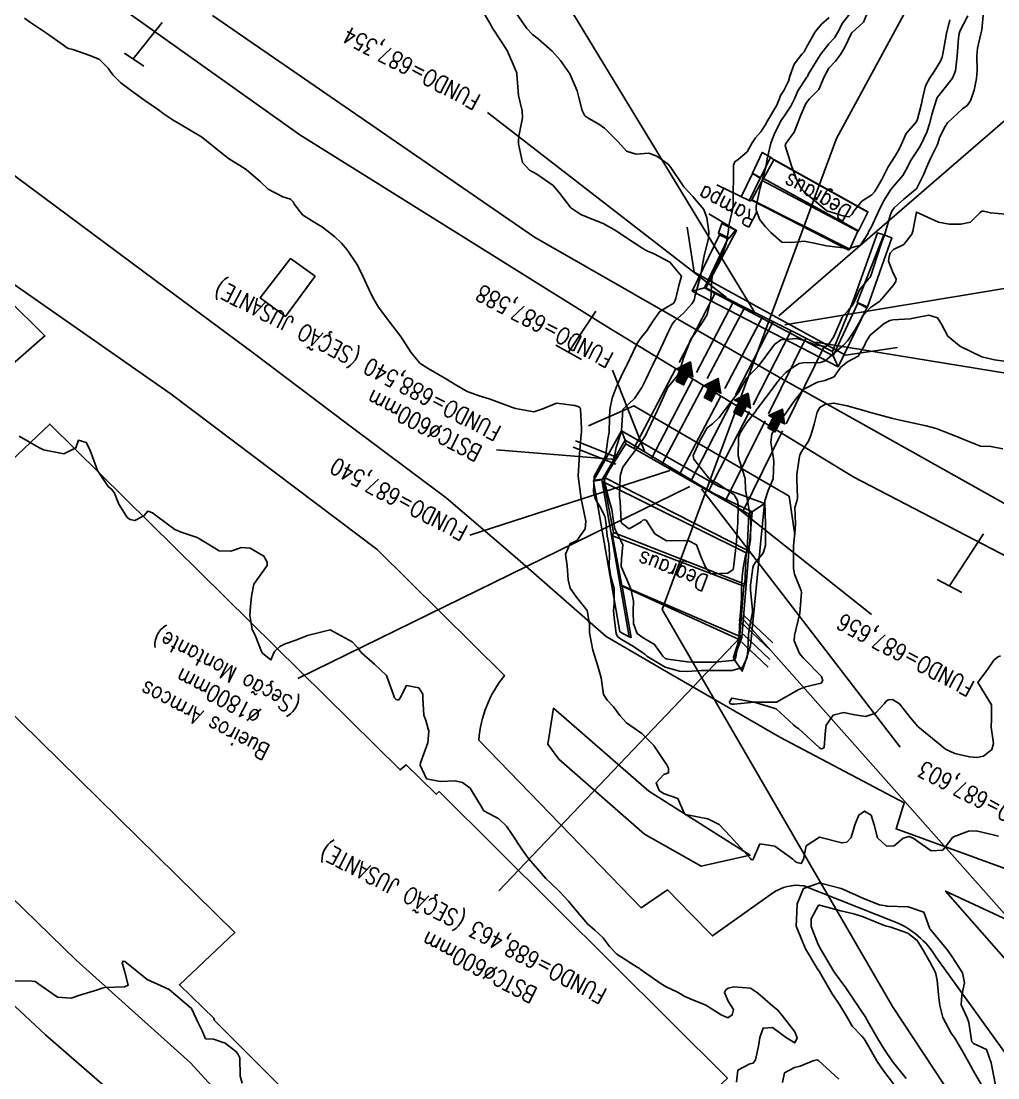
# Model space of a CAD drawing. Header units: metres. Extents: x 292545 to 299085, y 7450245 to 7463078.
# Drawn here: x 297224.8 to 297312.2, y 7452290.5 to 7452385 of the extents above; entities that cross this region are included whole.
import ezdxf

# ---------------------------------------------------------------- set-up
doc = ezdxf.new("R2010")
doc.units = ezdxf.units.M
doc.linetypes.add('CONTINUO', pattern=[0])
doc.linetypes.add('TRACEJADO', pattern=[8.7, 8, -0.7])
for name, color, linetype in [('BUEIRO', 151, 'Continuous'), ('Curvas de Nivel 1m', 11, 'Continuous'), ('Curvas de Nivel 5m', 15, 'Continuous'), ('Edificações', 30, 'Continuous'), ('Hidrografia', 140, 'Continuous'), ('Linha Férrea', 20, 'Continuous'), ('Pontes e viadutos', 190, 'Continuous'), ('Pórtico', 62, 'Continuous'), ('RAMPA', 45, 'CONTINUO'), ('TEXTO', 45, 'Continuous'), ('Vias Primárias', 230, 'Continuous')]:
    doc.layers.add(name, color=color, linetype=linetype)
doc.styles.add('ROMANS', font='romans', dxfattribs={"height": 0.2})
doc.styles.add('SIMPLEX', font='simplex', dxfattribs={"height": 0.2})

msp = doc.modelspace()

# ---------------------------------------------------------------- hatches: boundary and pattern name
at = {"layer": 'TEXTO'}
for points in [[(297283.45, 7452352.785), (297283.903, 7452353.693), (297283.518, 7452353.885), (297284.717, 7452354.498), (297284.949, 7452353.171), (297284.564, 7452353.363), (297284.111, 7452352.455)], [(297285.944, 7452351.311), (297286.397, 7452352.219), (297286.012, 7452352.411), (297287.211, 7452353.023), (297287.443, 7452351.697), (297287.058, 7452351.889), (297286.605, 7452350.981)], [(297288.61, 7452349.984), (297289.063, 7452350.892), (297288.678, 7452351.084), (297289.877, 7452351.697), (297290.108, 7452350.37), (297289.724, 7452350.562), (297289.271, 7452349.654)], [(297291.634, 7452348.604), (297292.11, 7452349.5), (297291.73, 7452349.701), (297292.944, 7452350.284), (297293.142, 7452348.952), (297292.763, 7452349.154), (297292.287, 7452348.257)]]:
    msp.add_hatch(color=256, dxfattribs=at).paths.add_polyline_path(points)

# ---------------------------------------------------------------- linework, layer by layer
at = {"layer": 'BUEIRO', "linetype": 'TRACEJADO', "flags": 128}
for points in [[(297279.671, 7452346.754), (297286.971, 7452360.707)], [(297281.235, 7452345.86), (297288.579, 7452359.897)], [(297282.17, 7452345.325), (297289.579, 7452359.394)], [(297283.734, 7452344.431), (297291.187, 7452358.584)], [(297284.772, 7452343.838), (297292.129, 7452358.11)], [(297286.336, 7452342.943), (297293.737, 7452357.3)], [(297287.872, 7452342.066), (297295.046, 7452356.641)], [(297289.437, 7452341.171), (297296.654, 7452355.831)], [(297278.034, 7452345.352), (297274.217, 7452346.88)], [(297278.257, 7452345.909), (297274.44, 7452347.437)], [(297289.464, 7452331.849), (297292.083, 7452329.38)], [(297289.052, 7452331.412), (297291.955, 7452328.676)], [(297289.014, 7452329.712), (297291.687, 7452327.193)], [(297289.426, 7452330.149), (297291.814, 7452327.898)]]:
    msp.add_lwpolyline(points, dxfattribs=at)
at = {"layer": 'BUEIRO', "linetype": 'CONTINUO'}
for points in [[(297290.995, 7452370.96, 687.935), (297291.889, 7452372.828, 687.862), (297291.126, 7452373.245, 687.799), (297290.288, 7452371.371, 688)], [(297291.889, 7452372.828, 687.862), (297292.169, 7452372.564, 685.758), (297291.259, 7452370.906, 685.808), (297291.127, 7452370.724, 686.414), (297290.213, 7452369.01, 686.434), (297290.197, 7452368.956, 687.023), (297290.097, 7452368.868, 687.354)], [(297300.578, 7452367.887, 685.937), (297300.602, 7452367.928, 685.634), (297292.17, 7452372.602, 685.504), (297292.169, 7452372.564, 685.758)], [(297299.744, 7452366.226, 685.934), (297300.578, 7452367.887, 685.937), (297292.169, 7452372.564, 685.758)], [(297289.267, 7452369.271, 688.684), (297290.274, 7452371.366, 688.305), (297290.971, 7452370.924, 688.348), (297289.988, 7452368.921, 688.37)], [(297290.274, 7452371.366, 688.305), (297290.288, 7452371.371, 688), (297290.995, 7452370.96, 687.935), (297290.971, 7452370.924, 688.348)], [(297298.975, 7452364.601, 686.459), (297299.698, 7452366.187, 686.401), (297291.127, 7452370.724, 686.414)], [(297299.698, 7452366.187, 686.401), (297299.744, 7452366.226, 685.934), (297291.259, 7452370.906, 685.808)], [(297298.881, 7452364.488, 687.16), (297290.197, 7452368.956, 687.023)], [(297298.881, 7452364.488, 687.16), (297298.975, 7452364.601, 686.459), (297290.213, 7452369.01, 686.434)], [(297288.201, 7452365.573, 689.002), (297288.741, 7452366.274, 688.667), (297287.528, 7452366.885, 688.966), (297287.225, 7452366.057, 689.204)], [(297285.967, 7452361.132, 690.168), (297288.06, 7452365.497, 689.938), (297287.312, 7452365.88, 689.911), (297284.888, 7452360.82, 690.172)], [(297288.741, 7452366.274, 688.667), (297288.85, 7452366.261, 687.255), (297286.107, 7452361.142, 687.292)], [(297288.06, 7452365.497, 689.938), (297288.201, 7452365.573, 689.002), (297287.225, 7452366.057, 689.204), (297287.312, 7452365.88, 689.911)], [(297302.025, 7452365.864, 689.465), (297301.443, 7452366.034, 687.245), (297299.289, 7452359.954, 687.445), (297297.422, 7452355.444, 687.559)], [(297300.571, 7452359.418, 689.64), (297302.732, 7452365.602, 689.453), (297302.025, 7452365.864, 689.465), (297299.641, 7452359.826, 689.499)], [(297297.485, 7452355.033, 690.261), (297297.422, 7452355.444, 687.559), (297286.107, 7452361.142, 687.292), (297285.967, 7452361.132, 690.168)], [(297300.488, 7452359.338, 690.269), (297300.571, 7452359.418, 689.64), (297299.641, 7452359.826, 689.499), (297299.695, 7452359.758, 690.27)], [(297297.947, 7452354.051, 690.317), (297300.488, 7452359.338, 690.269), (297299.695, 7452359.758, 690.27), (297297.485, 7452355.033, 690.261)], [(297278.557, 7452348.339, 690.415), (297276.066, 7452343.919, 690.488), (297276.845, 7452344.007, 690.435), (297278.879, 7452347.494, 690.375)], [(297278.879, 7452347.494, 690.375), (297278.948, 7452347.167, 687.684), (297289.937, 7452340.886, 687.75), (297290.236, 7452341.095, 690.386)], [(297279.25, 7452329.915, 690.753), (297279.431, 7452329.868, 688.692), (297278.604, 7452334.454, 688.441), (297278.573, 7452334.516, 688.092), (297277.756, 7452338.935, 688.037), (297277.842, 7452339.25, 687.855), (297276.988, 7452343.761, 687.874), (297277.028, 7452344.174, 687.842), (297278.948, 7452347.167, 687.684)], [(297276.066, 7452343.919, 690.488), (297276.046, 7452343.833, 690.674), (297276.784, 7452343.954, 690.716), (297276.845, 7452344.007, 690.435)], [(297276.046, 7452343.833, 690.674), (297278.398, 7452330.372, 690.724), (297279.25, 7452329.915, 690.753), (297276.784, 7452343.954, 690.716)], [(297276.988, 7452343.761, 687.874), (297289.711, 7452337.437, 687.898)], [(297277.028, 7452344.174, 687.842), (297289.801, 7452337.656, 687.764)], [(297290.236, 7452341.095, 690.386), (297289.323, 7452329.86, 690.499), (297288.607, 7452327.958, 690.521), (297289.351, 7452326.843, 690.603), (297290.088, 7452329.115, 690.574), (297291.335, 7452341.85, 690.403)], [(297289.937, 7452340.886, 687.75), (297289.801, 7452337.656, 687.764), (297289.711, 7452337.437, 687.898), (297289.589, 7452334.63, 687.946), (297289.504, 7452334.431, 688.114), (297289.144, 7452330.049, 688.267)], [(297277.842, 7452339.25, 687.855), (297289.589, 7452334.63, 687.946)], [(297277.756, 7452338.935, 688.037), (297289.504, 7452334.431, 688.114)], [(297278.573, 7452334.516, 688.092), (297289.163, 7452329.939, 688.267)], [(297278.604, 7452334.454, 688.441), (297289.089, 7452329.68, 688.387)], [(297289.323, 7452329.86, 690.499), (297289.144, 7452330.049, 688.267), (297289.163, 7452329.939, 688.267), (297289.089, 7452329.68, 688.387), (297288.578, 7452328.105, 688.432), (297288.607, 7452327.958, 690.521)]]:
    msp.add_polyline3d(points, dxfattribs=at)
for points in [[(297297.947, 7452354.051, 690.317), (297297.485, 7452355.033, 690.261), (297285.967, 7452361.132, 690.168), (297284.888, 7452360.82, 690.172)], [(297278.557, 7452348.339, 690.415), (297278.879, 7452347.494, 690.375), (297286.817, 7452342.747, 690.355), (297290.236, 7452341.095, 690.386), (297291.335, 7452341.85, 690.403), (297287.276, 7452343.363, 690.333)]]:
    msp.add_polyline3d(points, close=True, dxfattribs=at)
at = {"layer": 'Curvas de Nivel 1m', "flags": 128}
for points, elevation in [([(297269.143, 7452385.693), (297270.098, 7452384.325), (297270.598, 7452383.798), (297271.114, 7452383.403), (297272.355, 7452382.297), (297273.095, 7452381.461), (297273.932, 7452380.282), (297274.581, 7452378.754), (297274.694, 7452378.274), (297275.04, 7452376.986), (297275.286, 7452376.517), (297275.619, 7452376.261), (297276.534, 7452375.754), (297277.021, 7452375.415), (297278.231, 7452374.228), (297278.994, 7452373.352), (297279.864, 7452373.08), (297280.993, 7452373.166), (297281.71, 7452372.909), (297282.727, 7452372.174), (297282.863, 7452372.053), (297282.98, 7452371.882), (297284.125, 7452370.158), (297284.95, 7452369.31), (297285.915, 7452368.135), (297286.18, 7452367.386), (297286.353, 7452366.128), (297286.328, 7452365.55), (297285.993, 7452364.133), (297285.803, 7452363.212), (297285.621, 7452362.139), (297285.16, 7452360.459), (297285.091, 7452360.146), (297285.028, 7452359.959), (297284.836, 7452359.691), (297284.109, 7452358.872), (297283.334, 7452358.165), (297283.094, 7452357.883), (297282.804, 7452357.272), (297282.283, 7452356.178), (297281.828, 7452355.229), (297281.327, 7452354.192), (297281.147, 7452353.814), (297280.755, 7452353.001), (297280.494, 7452352.455), (297280.371, 7452352.204), (297279.722, 7452351.221), (297278.724, 7452350.309), (297278.684, 7452350.26), (297278.678, 7452350.22), (297278.551, 7452348.375), (297278.517, 7452348.222), (297278.07, 7452346.839), (297277.949, 7452346.227), (297277.67, 7452345.223), (297277.132, 7452344.235), (297277.043, 7452343.84), (297277.421, 7452342.238), (297277.692, 7452341.312), (297277.834, 7452340.232), (297277.945, 7452339.579), (297278.584, 7452338.322), (297278.645, 7452338.219), (297278.668, 7452338.133), (297278.563, 7452336.899), (297278.523, 7452336.251), (297278.522, 7452336.22), (297278.526, 7452336.194), (297278.552, 7452336.141), (297279.396, 7452334.211), (297279.627, 7452333.099), (297279.6, 7452332.209), (297279.633, 7452331.067), (297279.953, 7452330.205), (297280.479, 7452329.81), (297281.52, 7452329.231), (297282.253, 7452328.173), (297282.46, 7452327.989), (297282.709, 7452327.918), (297284.456, 7452327.67), (297284.948, 7452327.652), (297286.456, 7452327.643), (297286.925, 7452327.654), (297288.458, 7452327.799), (297288.68, 7452327.877), (297288.788, 7452328.097), (297289.032, 7452329.54), (297289.077, 7452330.094), (297289.136, 7452331.454), (297289.208, 7452332.093), (297289.299, 7452333.315), (297289.296, 7452334.092), (297289.344, 7452335.293), (297289.429, 7452336.091), (297289.626, 7452337.031), (297290.001, 7452338.086), (297290.096, 7452338.577), (297290.125, 7452340.085), (297290.105, 7452340.588), (297289.84, 7452342.088), (297289.66, 7452343.067), (297289.622, 7452344.09), (297289.106, 7452345.659), (297288.981, 7452346.097), (297289.036, 7452347.75), (297289.14, 7452348.096), (297289.74, 7452349.057), (297290.529, 7452350.082), (297290.613, 7452350.192), (297290.726, 7452350.342), (297292.022, 7452352.061), (297292.337, 7452352.469), (297292.757, 7452353.014), (297293.264, 7452353.546), (297293.911, 7452354.039), (297294.458, 7452354.351), (297294.777, 7452354.419), (297296.352, 7452354.439), (297296.779, 7452354.597), (297298.419, 7452355.986), (297298.797, 7452356.412), (297299.442, 7452357.338), (297299.775, 7452357.97), (297300.156, 7452358.634), (297300.834, 7452359.369), (297301.18, 7452359.612), (297301.655, 7452359.948), (297302.857, 7452361.345), (297303.093, 7452361.695), (297303.113, 7452361.928), (297302.868, 7452362.445), (297302.449, 7452363.506), (297302.487, 7452363.936), (297302.593, 7452364.229), (297302.892, 7452364.542), (297303.803, 7452365.017), (297304.537, 7452365.914), (297304.629, 7452366.2), (297304.933, 7452367.91), (297306.924, 7452367.015), (297307.877, 7452366.83), (297308.923, 7452366.83), (297309.762, 7452367.014), (297310.606, 7452367.843), (297310.778, 7452367.999), (297310.935, 7452367.981), (297311.562, 7452367.834), (297312.932, 7452367.714)], 689), ([(297297.142, 7452385.301), (297296.444, 7452384.699), (297295.88, 7452384.019), (297295.109, 7452382.645), (297294.889, 7452382.248), (297294.692, 7452382.034), (297293.993, 7452381.142), (297293.628, 7452380.045), (297293.495, 7452379.627), (297293.064, 7452378.774), (297292.773, 7452378.339), (297292.678, 7452378.056), (297292.444, 7452377.456), (297291.621, 7452376.071), (297291.412, 7452375.69), (297291.018, 7452375.067), (297290.547, 7452374.548), (297290.243, 7452374.088), (297289.782, 7452373.305), (297288.988, 7452372.601), (297288.691, 7452372.398), (297288.587, 7452372.104), (297288.562, 7452370.509), (297288.555, 7452370.104), (297288.532, 7452368.511), (297288.482, 7452368.105), (297288.194, 7452366.834), (297288.101, 7452366.108), (297287.917, 7452365.095), (297287.552, 7452364.113), (297287.343, 7452363.659), (297286.873, 7452362.814), (297286.7, 7452362.288), (297286.665, 7452362.123), (297286.63, 7452361.893), (297286.549, 7452360.124), (297286.209, 7452358.742), (297285.859, 7452358.134), (297284.797, 7452356.562), (297284.652, 7452356.294), (297284.596, 7452356.152), (297284.112, 7452354.824), (297283.903, 7452354.159), (297283.604, 7452353.318), (297282.745, 7452352.29), (297282.696, 7452352.218), (297282.673, 7452352.171), (297282.617, 7452352.047), (297281.778, 7452350.184), (297280.934, 7452348.426), (297280.825, 7452348.198), (297280.699, 7452347.928), (297280.021, 7452346.869), (297279.507, 7452346.212), (297279.153, 7452345.73), (297278.662, 7452345.091), (297278.454, 7452344.423), (297278.423, 7452344.222), (297278.366, 7452342.484), (297278.414, 7452342.223), (297278.444, 7452342.046), (297278.521, 7452340.221), (297278.533, 7452340.152), (297278.601, 7452340.042), (297279.236, 7452339.574), (297280.322, 7452340.203), (297280.46, 7452340.346), (297280.605, 7452340.385), (297280.749, 7452340.343), (297280.861, 7452340.196), (297281.543, 7452339.136), (297282.586, 7452338.505), (297284.212, 7452338.529), (297284.586, 7452338.492), (297285.274, 7452338.143), (297285.67, 7452337.035), (297286.064, 7452336.135), (297286.547, 7452335.537), (297288.058, 7452335.617), (297288.551, 7452335.938), (297288.57, 7452336.083), (297288.573, 7452336.1), (297288.78, 7452337.898), (297288.807, 7452338.098), (297288.942, 7452339.754), (297288.96, 7452340.096), (297289.005, 7452341.71), (297288.937, 7452342.097), (297288.631, 7452342.62), (297287.111, 7452343.658), (297286.649, 7452343.888), (297286.333, 7452344.133), (297285.022, 7452345.794), (297284.96, 7452346.147), (297285.505, 7452347.321), (297285.947, 7452348.137), (297286.229, 7452348.606), (297286.705, 7452348.961), (297287.302, 7452349.533), (297287.75, 7452350.115), (297288.736, 7452351.397), (297289.04, 7452351.797), (297289.212, 7452352.095), (297289.759, 7452353.089), (297290.773, 7452354.08), (297292.239, 7452356.058), (297292.797, 7452356.471), (297294.232, 7452356.602), (297294.797, 7452356.441), (297295.894, 7452356.019), (297296.792, 7452355.873), (297297.036, 7452356.006), (297297.523, 7452356.722), (297298.098, 7452357.991), (297298.307, 7452358.502), (297298.83, 7452359.086), (297299.224, 7452359.589), (297299.417, 7452359.974), (297299.86, 7452360.963), (297300.688, 7452361.962), (297300.778, 7452362.046), (297300.865, 7452362.207), (297301.418, 7452363.952), (297301.776, 7452365.07), (297302.113, 7452365.942), (297302.602, 7452367.607), (297302.711, 7452367.933), (297302.786, 7452368.082), (297302.938, 7452368.283), (297303.817, 7452369.055), (297304.869, 7452369.911), (297304.91, 7452369.964), (297304.964, 7452370.051), (297305.593, 7452371.287), (297305.838, 7452371.901), (297306.205, 7452372.684), (297306.805, 7452373.892), (297306.855, 7452374.042), (297307.013, 7452374.532), (297307.438, 7452375.473), (297307.703, 7452375.88), (297309.046, 7452377.134), (297309.468, 7452377.437), (297309.77, 7452377.853), (297310.11, 7452378.802), (297310.324, 7452379.847), (297310.366, 7452380.564), (297310.353, 7452381.848), (297310.404, 7452382.553), (297310.703, 7452383.844), (297310.775, 7452384.197), (297310.93, 7452385.842)], 688), ([(297299.152, 7452385.886), (297298.328, 7452384.795), (297297.895, 7452383.992), (297297.612, 7452383.501), (297297.112, 7452382.942), (297296.365, 7452382.011), (297295.26, 7452380.203), (297295.18, 7452380.029), (297295.145, 7452379.967), (297295.081, 7452379.876), (297294.341, 7452378.76), (297294.022, 7452378.04), (297293.716, 7452377.374), (297293.036, 7452376.404), (297292.811, 7452376.053), (297292.222, 7452374.855), (297291.908, 7452374.066), (297291.597, 7452372.679), (297291.502, 7452372.072), (297290.963, 7452370.08), (297290.601, 7452368.42), (297290.608, 7452368.083), (297290.924, 7452367.22), (297291.441, 7452366.595), (297291.927, 7452366.065), (297292.901, 7452365.226), (297293.761, 7452365.181), (297294.902, 7452365.296), (297295.792, 7452365.128), (297296.896, 7452364.882), (297298.153, 7452364.732), (297298.893, 7452364.657), (297299.935, 7452364.932), (297300.577, 7452365.963), (297300.689, 7452366.188), (297300.919, 7452366.595), (297301.538, 7452367.951), (297302.004, 7452368.887), (297302.649, 7452369.935), (297302.967, 7452370.324), (297303.726, 7452371.172), (297304.141, 7452371.918), (297304.418, 7452372.487), (297304.998, 7452373.374), (297305.207, 7452373.702), (297305.329, 7452373.907), (297305.872, 7452375.05), (297306.129, 7452375.899), (297306.314, 7452376.624), (297306.696, 7452377.894), (297306.804, 7452378.144), (297307.059, 7452378.486), (297308.153, 7452379.874), (297308.424, 7452380.529), (297308.584, 7452381.868), (297308.712, 7452383.459), (297308.77, 7452383.865), (297308.847, 7452384.143), (297309.136, 7452384.7), (297309.551, 7452385.452)], 687), ([(297300.665, 7452385.965), (297300.206, 7452384.9), (297299.181, 7452383.979), (297299.147, 7452383.955), (297299.122, 7452383.901), (297298.508, 7452382.587), (297298.137, 7452381.99), (297297.693, 7452381.395), (297297.091, 7452380.771), (297296.681, 7452380.006), (297296.201, 7452378.878), (297295.368, 7452378.025), (297295.049, 7452377.616), (297294.557, 7452376.516), (297294.378, 7452376.037), (297294.002, 7452375.057), (297293.246, 7452374.048), (297293.187, 7452373.863), (297293.754, 7452372.042), (297294.253, 7452370.754), (297294.592, 7452370.034), (297294.957, 7452369.653), (297296.933, 7452368.01), (297298.478, 7452367.536), (297298.928, 7452367.474), (297299.183, 7452367.725), (297299.331, 7452367.976), (297300.042, 7452368.873), (297300.955, 7452369.452), (297301.188, 7452369.729), (297301.325, 7452369.955), (297301.84, 7452370.816), (297302.402, 7452371.939), (297302.992, 7452372.863), (297303.393, 7452373.532), (297303.558, 7452373.924), (297304.014, 7452374.924), (297304.875, 7452375.912), (297304.953, 7452375.992), (297305.036, 7452376.226), (297305.385, 7452377.571), (297305.45, 7452377.906), (297305.762, 7452379.207), (297306.129, 7452379.899), (297306.512, 7452380.465), (297307.096, 7452381.41), (297307.238, 7452381.751), (297307.263, 7452381.888), (297307.287, 7452382.069), (297307.629, 7452383.882), (297307.914, 7452385.1)], 686), ([(297225.137, 7452385.26), (297225.689, 7452384.854), (297227.119, 7452383.908), (297228.633, 7452382.817), (297228.91, 7452382.622), (297229.1, 7452382.544), (297229.473, 7452382.433), (297231.094, 7452381.889), (297231.852, 7452381.54), (297232.636, 7452380.767), (297232.816, 7452380.5), (297233.077, 7452380.156), (297233.766, 7452379.455), (297234.718, 7452378.745), (297235.059, 7452378.507), (297235.901, 7452377.881), (297237.037, 7452377.098), (297237.264, 7452376.945), (297237.558, 7452376.712), (297238.448, 7452376.12), (297239.024, 7452375.788), (297240.929, 7452374.671), (297241.012, 7452374.611), (297241.268, 7452374.408), (297242.989, 7452373.038), (297243.503, 7452372.642), (297244.409, 7452372.06), (297244.974, 7452371.712), (297246.27, 7452370.607), (297246.956, 7452369.954), (297248.259, 7452369.278), (297248.948, 7452369.057), (297249.191, 7452368.822), (297249.315, 7452368.574), (297250.028, 7452367.668), (297250.918, 7452367.1), (297251.815, 7452366.541), (297252.905, 7452365.693), (297253.515, 7452365.137), (297254.011, 7452364.513), (297254.874, 7452363.231), (297255.282, 7452362.496), (297255.766, 7452361.41), (297256.2, 7452360.49), (297256.418, 7452360.065), (297256.832, 7452359.395), (297257.516, 7452358.473), (297258.798, 7452356.795), (297259.022, 7452356.457), (297259.704, 7452355.368), (297260.5, 7452354.434), (297260.77, 7452354.221), (297261.275, 7452353.915), (297262.753, 7452353.055), (297263.839, 7452352.399), (297264.738, 7452351.864), (297265.822, 7452351.462), (297266.731, 7452351.208), (297268.552, 7452350.514), (297268.724, 7452350.451), (297269.084, 7452350.336), (297270.72, 7452350.034), (297271.521, 7452350.308), (297272.728, 7452350.806), (297274.384, 7452350.616), (297274.725, 7452350.485), (297274.848, 7452350.392), (297274.873, 7452350.268), (297274.973, 7452348.534), (297274.976, 7452348.266), (297274.951, 7452348.015), (297274.806, 7452346.268), (297274.684, 7452344.3), (297274.667, 7452344.27), (297274.943, 7452342.267), (297275.044, 7452341.841), (297275.355, 7452340.262), (297275.292, 7452339.567), (297274.586, 7452338.553), (297274.405, 7452338.451), (297273.972, 7452338.276), (297273.536, 7452337.313), (297273.69, 7452336.279), (297273.792, 7452335.025), (297273.978, 7452334.276), (297274.521, 7452333.474), (297275.48, 7452332.26), (297275.691, 7452331.058), (297275.683, 7452330.258), (297275.995, 7452328.727), (297276.127, 7452328.253), (297276.449, 7452327.298), (297276.745, 7452326.245), (297276.941, 7452324.765), (297277.276, 7452324.237), (297277.844, 7452323.665), (297278.399, 7452322.869), (297278.989, 7452322.214), (297280.379, 7452321.281), (297281.446, 7452320.189), (297282.35, 7452318.855), (297282.624, 7452318.454), (297282.766, 7452318.174), (297282.761, 7452317.749), (297282.334, 7452317.611), (297281.653, 7452316.857), (297281.932, 7452316.184), (297282.31, 7452315.905), (297283.606, 7452315.46), (297284.172, 7452314.152), (297284.209, 7452314.068), (297284.292, 7452314.036), (297284.435, 7452314.005), (297286.288, 7452313.623), (297287.302, 7452313.134), (297288.273, 7452312.1), (297290.083, 7452310.082), (297290.167, 7452310.006), (297290.242, 7452309.978), (297290.325, 7452309.996), (297290.366, 7452310.079), (297290.939, 7452311.397), (297292.26, 7452311.19), (297293.895, 7452310.035), (297294.069, 7452309.86), (297294.24, 7452309.728), (297294.631, 7452309.634), (297294.841, 7452310.024), (297295.062, 7452311.221), (297296.273, 7452312.01), (297298.265, 7452311.48), (297298.707, 7452311.543), (297299.105, 7452311.978), (297299.421, 7452313.11), (297299.796, 7452313.967), (297300.297, 7452314.324), (297300.894, 7452313.954), (297301.148, 7452313.088), (297301.454, 7452311.948), (297302.262, 7452311.199), (297302.958, 7452311.234), (297303.742, 7452311.918), (297304.274, 7452312.062), (297304.637, 7452311.906), (297306.252, 7452310.788), (297307.299, 7452310.833), (297308.099, 7452311.872), (297308.171, 7452311.965), (297308.265, 7452312.02), (297309.593, 7452312.53), (297310.274, 7452312.566), (297311.912, 7452312.179), (297312.267, 7452312.077)], 691), ([(297312.467, 7452328.209), (297312.186, 7452328.103), (297311.875, 7452327.826), (297311.294, 7452326.988), (297310.433, 7452325.84), (297311.665, 7452323.827), (297311.655, 7452322.566), (297311.623, 7452321.828), (297311.825, 7452320.369), (297311.695, 7452319.827), (297310.952, 7452319.239), (297310.356, 7452319.125), (297309.69, 7452319.183), (297308.359, 7452319.475), (297307.55, 7452319.878), (297306.372, 7452320.811), (297305.075, 7452321.903), (297304.394, 7452322.661), (297303.414, 7452323.925), (297302.791, 7452324.309), (297302.416, 7452324.272), (297302.213, 7452324.144), (297302.07, 7452323.943), (297301.274, 7452323.077), (297300.395, 7452322.796), (297299.426, 7452322.947), (297298.4, 7452323.141), (297297.483, 7452322.912), (297296.863, 7452322.005), (297296.809, 7452321.575), (297296.677, 7452320.007), (297296.466, 7452319.905), (297296.362, 7452319.913), (297296.237, 7452320.011), (297294.38, 7452321.715), (297294.194, 7452321.846), (297293.935, 7452322.037), (297292.404, 7452323.487), (297290.413, 7452324.08), (297288.626, 7452323.882), (297288.411, 7452323.889), (297288.254, 7452323.945), (297288.204, 7452324.103), (297288.416, 7452324.433), (297290.413, 7452324.08), (297292.413, 7452324.06), (297294.425, 7452325.198), (297295.012, 7452325.439), (297296.431, 7452325.781), (297296.578, 7452326.008), (297296.438, 7452326.365), (297294.797, 7452328.027), (297294.467, 7452328.434), (297293.995, 7452329.554), (297294.026, 7452330.037), (297294.503, 7452332.03), (297294.646, 7452333.914), (297294.623, 7452334.029), (297294.535, 7452334.261), (297294.018, 7452335.508), (297293.936, 7452336.039), (297293.943, 7452336.658), (297293.95, 7452338.039), (297294.085, 7452339.525), (297294.115, 7452340.037), (297294.066, 7452341.487), (297294.244, 7452342.034), (297294.305, 7452342.356), (297294.24, 7452344.034), (297294.241, 7452344.451), (297294.479, 7452346.032), (297294.515, 7452346.191), (297294.678, 7452346.515), (297295.295, 7452347.416), (297295.532, 7452348.022), (297295.797, 7452348.929), (297296.062, 7452350.017), (297296.309, 7452350.433), (297296.73, 7452350.698), (297297.559, 7452350.826), (297298.729, 7452350.58), (297300.654, 7452350.031), (297300.723, 7452350.012), (297300.945, 7452349.958), (297302.716, 7452349.47), (297303.32, 7452349.325), (297304.71, 7452349.028), (297305.817, 7452348.788), (297306.703, 7452348.54), (297308.472, 7452347.863), (297308.625, 7452347.794), (297308.692, 7452347.763), (297308.872, 7452347.677), (297310.684, 7452346.976), (297311.59, 7452346.925), (297312.682, 7452346.738)], 691), ([(297224.688, 7452347.866), (297226.441, 7452346.842), (297226.672, 7452346.724), (297226.864, 7452346.645), (297228.668, 7452346.284), (297229.738, 7452346.804), (297229.99, 7452347.494), (297230.681, 7452347.302), (297230.942, 7452346.787), (297231.109, 7452346.346), (297231.679, 7452344.78), (297232.639, 7452343.369), (297232.977, 7452343.106), (297233.216, 7452342.761), (297233.587, 7452341.787), (297234.24, 7452340.745), (297234.396, 7452340.538), (297234.6, 7452340.408), (297235.02, 7452340.314), (297235.827, 7452340.728), (297236.177, 7452341.157), (297236.607, 7452340.997), (297236.981, 7452340.716), (297238.591, 7452339.527), (297239.158, 7452339.261), (297240.584, 7452338.808), (297240.793, 7452338.668), (297242.567, 7452337.593), (297243.623, 7452337.584), (297244.572, 7452337.913), (297245.341, 7452337.849), (297246.561, 7452337.133), (297246.866, 7452336.597), (297246.851, 7452336.295), (297246.546, 7452335.879), (297245.658, 7452334.613), (297245.469, 7452333.562), (297245.37, 7452332.617), (297245.295, 7452331.824), (297245.53, 7452330.614), (297245.827, 7452329.96), (297246.363, 7452328.602), (297246.391, 7452328.53), (297246.461, 7452328.425), (297247.191, 7452327.857), (297247.503, 7452328.59), (297247.988, 7452329.064), (297248.47, 7452329.284), (297249.419, 7452329.626), (297250.478, 7452330.046), (297252.483, 7452330.53), (297254.472, 7452329.46), (297254.932, 7452328.968), (297255.306, 7452328.497), (297256.448, 7452327.461), (297257.531, 7452326.469), (297258.156, 7452324.722), (297258.264, 7452324.461), (297258.411, 7452324.299), (297258.607, 7452324.262), (297258.749, 7452324.457), (297259.316, 7452325.559), (297260.422, 7452325.342), (297260.78, 7452324.798), (297260.778, 7452324.435), (297260.883, 7452322.918), (297261.039, 7452322.43), (297261.322, 7452321.483), (297261.219, 7452320.427), (297260.564, 7452318.655), (297260.539, 7452318.437), (297261.12, 7452317.217), (297262.329, 7452316.987), (297263.689, 7452317.037), (297264.328, 7452316.885), (297265.023, 7452316.383), (297266.108, 7452314.559), (297266.217, 7452314.371), (297266.292, 7452314.313), (297267.578, 7452313.643), (297268.279, 7452312.97), (297268.717, 7452312.336), (297269.64, 7452310.938), (297270.064, 7452310.322), (297270.241, 7452310.089), (297271.785, 7452308.304), (297272.219, 7452307.872), (297273.039, 7452307.116), (297273.809, 7452306.276), (297274.196, 7452305.804), (297275.516, 7452304.257), (297276.167, 7452303.666), (297276.912, 7452302.991), (297277.492, 7452302.23), (297278.143, 7452301.536), (297279.967, 7452300.359), (297280.124, 7452300.267), (297280.228, 7452300.199), (297282.11, 7452298.865), (297282.552, 7452298.618), (297283.516, 7452298.159), (297283.887, 7452297.94), (297284.099, 7452297.808), (297284.689, 7452297.552), (297286.091, 7452296.985), (297287.468, 7452296.116), (297288.079, 7452295.824), (297288.456, 7452296.104), (297288.574, 7452296.588), (297288.095, 7452297.325), (297287.769, 7452298.113), (297287.88, 7452298.337), (297288.107, 7452298.497), (297288.612, 7452298.607), (297290.107, 7452298.5), (297290.732, 7452298.074), (297292.091, 7452296.882), (297292.543, 7452296.509), (297292.932, 7452296.047), (297294.061, 7452294.573), (297294.265, 7452294.037), (297294.048, 7452293.595), (297293.321, 7452294.047), (297292.067, 7452294.972), (297291.214, 7452294.92), (297290.915, 7452294.071), (297290.82, 7452293.297), (297290.529, 7452292.075), (297290.319, 7452291.786), (297290.028, 7452291.737), (297288.961, 7452291.154), (297288.843, 7452290.097)], 692), ([(297312.003, 7452289.82), (297311.63, 7452291.826), (297311.217, 7452293.005), (297310.05, 7452293.533), (297309.897, 7452293.688), (297309.852, 7452293.843), (297309.632, 7452295.41), (297309.466, 7452295.849), (297308.944, 7452297.003), (297309.003, 7452297.857), (297309.244, 7452298.983), (297309.049, 7452299.856), (297308.144, 7452301.306), (297307.744, 7452301.874), (297306.172, 7452303.769), (297306.122, 7452303.84), (297306.102, 7452303.891), (297305.589, 7452305.301), (297304.191, 7452305.762), (297302.301, 7452305.83), (297302.192, 7452305.843), (297301.621, 7452305.946), (297300.201, 7452306.502), (297299.219, 7452306.963), (297298.214, 7452307.395), (297296.359, 7452307.871), (297296.221, 7452307.88), (297294.84, 7452307.397), (297294.275, 7452306.029), (297294.269, 7452305.952), (297294.173, 7452304.03), (297295.013, 7452302.021), (297296.125, 7452300.172), (297296.229, 7452300.009), (297296.396, 7452299.732), (297297.39, 7452297.997), (297298.088, 7452296.976), (297298.673, 7452295.981), (297299.175, 7452295.084), (297300.055, 7452294.207), (297300.256, 7452293.958), (297300.557, 7452293.446), (297301.412, 7452291.946), (297302.02, 7452291.063), (297302.885, 7452289.931)], 691), ([(297224.107, 7452299.135), (297225.824, 7452299.128), (297226.106, 7452299.073), (297226.429, 7452298.837), (297228.092, 7452297.695), (297229.313, 7452297.585), (297230.094, 7452297.859), (297231.676, 7452298.354), (297232.1, 7452298.503), (297232.323, 7452298.546), (297234.102, 7452298.622), (297234.438, 7452298.745), (297234.12, 7452299.918), (297233.875, 7452300.753), (297233.977, 7452300.909), (297234.134, 7452300.869), (297234.201, 7452300.816), (297234.277, 7452300.748), (297236.111, 7452299.274), (297237.383, 7452298.707), (297238.1, 7452298.367), (297240.083, 7452296.68), (297240.721, 7452295.328), (297241.052, 7452294.665), (297241.35, 7452293.964), (297242.046, 7452293.939), (297243.114, 7452293.568), (297244.035, 7452292.854), (297244.239, 7452292.628), (297244.399, 7452292.256), (297244.439, 7452290.626), (297244.635, 7452289.992)], 693), ([(297292.945, 7452290.051), (297293.142, 7452290.923), (297294.023, 7452291.406), (297294.547, 7452291.511), (297295.747, 7452292.014), (297296.034, 7452292.074), (297296.167, 7452292.009), (297298.008, 7452290.341)], 692)]:
    msp.add_lwpolyline(points, dxfattribs=dict(at, elevation=elevation))
at = {"layer": 'Curvas de Nivel 5m', "elevation": 690, "flags": 128}
for points in [[(297265.854, 7452386.373), (297266.893, 7452384.596), (297267.005, 7452384.361), (297267.121, 7452384.162), (297268.327, 7452382.348), (297269.086, 7452380.631), (297269.161, 7452380.416), (297269.181, 7452380.339), (297269.188, 7452380.231), (297269.347, 7452378.336), (297269.662, 7452376.954), (297269.713, 7452376.33), (297269.383, 7452374.701), (297269.332, 7452374.335), (297269.342, 7452374), (297269.702, 7452372.329), (297270.315, 7452371.659), (297270.973, 7452371.308), (297272.437, 7452370.295), (297272.954, 7452369.68), (297274.036, 7452368.279), (297274.927, 7452367.685), (297275.943, 7452367.274), (297276.919, 7452366.889), (297278.077, 7452366.228), (297278.907, 7452365.649), (297280.455, 7452364.646), (297280.895, 7452364.418), (297281.044, 7452364.348), (297281.404, 7452364.192), (297282.882, 7452363.409), (297283.924, 7452362.159), (297283.685, 7452361.331), (297283.43, 7452360.164), (297283.237, 7452359.766), (297282.833, 7452359.51), (297281.983, 7452359.025), (297281.401, 7452358.191), (297280.803, 7452357.244), (297280.316, 7452356.686), (297279.987, 7452356.208), (297279.591, 7452355.406), (297279.024, 7452354.217), (297278.942, 7452354.047), (297278.765, 7452353.704), (297278.289, 7452352.686), (297278.092, 7452352.227), (297277.71, 7452351.254), (297277.514, 7452350.232), (297277.49, 7452349.458), (297277.438, 7452348.233), (297277.347, 7452347.58), (297277.153, 7452346.235), (297277.043, 7452345.862), (297276.664, 7452345.301), (297276.111, 7452344.248), (297276.044, 7452342.844), (297276.209, 7452342.254), (297276.616, 7452341.56), (297277.068, 7452340.703), (297277.15, 7452340.242), (297277.274, 7452338.924), (297277.408, 7452338.238), (297277.49, 7452337.316), (297277.463, 7452336.236), (297277.601, 7452335.292), (297277.899, 7452334.23), (297277.889, 7452332.853), (297277.851, 7452332.23), (297277.89, 7452331.622), (297278.081, 7452330.226), (297278.2, 7452329.944), (297278.478, 7452329.748), (297279.643, 7452329.037), (297280.466, 7452328.488), (297280.632, 7452328.365), (297280.836, 7452328.194), (297282.448, 7452327.209), (297283.745, 7452326.855), (297284.443, 7452326.827), (297285.678, 7452326.904), (297286.445, 7452326.914), (297287.664, 7452326.893), (297288.445, 7452326.891), (297289.379, 7452327.161), (297289.784, 7452328.087), (297289.843, 7452328.713), (297289.921, 7452330.086), (297289.968, 7452330.605), (297290.261, 7452332.082), (297290.27, 7452332.319), (297290.09, 7452334.084), (297290.097, 7452334.524), (297290.305, 7452336.082), (297290.356, 7452336.281), (297290.561, 7452336.621), (297291.24, 7452337.406), (297291.428, 7452338.072), (297291.445, 7452339.221), (297291.439, 7452340.072), (297291.397, 7452340.855), (297291.381, 7452342.069), (297291.687, 7452343.014), (297292.114, 7452344.058), (297292.194, 7452345.583), (297292.12, 7452346.058), (297291.921, 7452347.297), (297292.005, 7452348.06), (297292.71, 7452349.214), (297293.088, 7452349.675), (297293.34, 7452350.044), (297293.91, 7452350.859), (297294.742, 7452351.958), (297294.776, 7452351.996), (297294.818, 7452352.029), (297296.079, 7452352.691), (297296.755, 7452352.842), (297297.577, 7452353.182), (297298.16, 7452353.989), (297298.778, 7452354.52), (297299.738, 7452355.016), (297300.3, 7452355.965), (297300.443, 7452356.317), (297300.802, 7452356.888), (297302.049, 7452357.941), (297302.553, 7452358.198), (297302.818, 7452358.26), (297304.369, 7452358.365), (297304.821, 7452358.456), (297306.051, 7452358.671), (297306.821, 7452358.431), (297307.179, 7452357.885), (297307.733, 7452356.807), (297308.794, 7452355.95), (297308.953, 7452355.858), (297310.78, 7452354.954), (297311.909, 7452354.695), (297312.774, 7452354.567)], [(297310.748, 7452289.839), (297310.022, 7452291.127), (297309.613, 7452291.854), (297309.052, 7452292.864), (297308.461, 7452293.864), (297308.306, 7452294.117), (297308.059, 7452294.469), (297307.301, 7452295.878), (297307.02, 7452296.95), (297306.913, 7452297.882), (297306.806, 7452299.194), (297306.648, 7452299.885), (297306.137, 7452300.835), (297305.533, 7452301.899), (297305.012, 7452302.757), (297304.168, 7452303.415), (297302.649, 7452303.935), (297302.174, 7452304.056), (297301.985, 7452304.132), (297300.182, 7452304.881), (297299.343, 7452305.131), (297298.187, 7452305.418), (297296.275, 7452305.926), (297296.192, 7452305.905), (297295.512, 7452304.685), (297295.512, 7452304.017), (297296.157, 7452302.383), (297296.352, 7452302.008), (297296.649, 7452301.502), (297297.562, 7452299.996), (297298.115, 7452299.211), (297298.633, 7452298.507), (297298.976, 7452297.977), (297300.079, 7452296.358), (297300.345, 7452295.957), (297300.722, 7452295.298), (297301.492, 7452293.946), (297302.044, 7452293.039), (297302.803, 7452291.932), (297304.01, 7452290.418)]]:
    msp.add_lwpolyline(points, dxfattribs=at)
at = {"layer": 'Edificações'}
msp.add_lwpolyline([(297251.163, 7452362.165), (297248.949, 7452363.751), (297246.233, 7452360.246), (297248.489, 7452358.577)], close=True, dxfattribs=at)
for points in [[(297223.349, 7452353.678), (297226.974, 7452356.828), (297223.6, 7452360.181)], [(297212.571, 7452334.285), (297243.963, 7452303.463), (297239.014, 7452298.803), (297242.139, 7452295.734), (297242.084, 7452295.664), (297267.724, 7452270.056), (297269.883, 7452272.496), (297274.759, 7452267.875), (297280.73, 7452274.856), (297276.121, 7452279.267), (297288.023, 7452290.455), (297262.253, 7452316.073), (297261.986, 7452315.833), (297259.29, 7452318.468), (297258.748, 7452318.008), (297227.409, 7452348.942), (297222.763, 7452344.544)]]:
    msp.add_lwpolyline(points, dxfattribs=at)
at = {"layer": 'Hidrografia'}
msp.add_lwpolyline([(297314.399, 7452473.077), (297313.556, 7452462.729), (297314.751, 7452440.524), (297316.256, 7452424.289), (297316.744, 7452416.263), (297315.064, 7452409.727), (297310.018, 7452397.022), (297297.774, 7452374.497), (297282.19, 7452332.364), (297302.793, 7452296.847), (297344.323, 7452233.887), (297345.789, 7452175.736), (297345.799, 7452111.934), (297345.795, 7452099.439)], dxfattribs=at)
at = {"layer": 'Linha Férrea', "linetype": 'Continuous'}
for points in [[(297227.692, 7452390.541), (297249.79, 7452374.802), (297277.193, 7452357.686), (297299.35, 7452344.195), (297323.221, 7452331.796), (297358.154, 7452315.589)], [(297369.289, 7452315.165), (297345.724, 7452325.771), (297317.182, 7452339.381), (297293.031, 7452352.939), (297270.785, 7452365.652), (297241.957, 7452385.475)]]:
    msp.add_lwpolyline(points, dxfattribs=at)
at = {"layer": 'Pontes e viadutos'}
for points in [[(297284.415, 7452366.555), (297285.047, 7452362.536), (297298.591, 7452355.109), (297303.23, 7452355.778)], [(297275.615, 7452348.791), (297279.665, 7452350.581), (297293.543, 7452342.482), (297294.075, 7452339.022)]]:
    msp.add_lwpolyline(points, dxfattribs=at)
at = {"layer": 'Pórtico'}
for points in [[(297234.868, 7452381.608), (297237.468, 7452384.851)], [(297234.088, 7452382.127), (297235.837, 7452380.963)], [(297273.809, 7452355.366), (297276.273, 7452359.038)], [(297272.671, 7452355.996), (297274.966, 7452354.725)], [(297307.884, 7452334.465), (297310.933, 7452339.124)], [(297306.792, 7452335.033), (297308.986, 7452333.892)]]:
    msp.add_lwpolyline(points, dxfattribs=at)
at = {"layer": 'RAMPA', "linetype": 'CONTINUO'}
for points in [[(297287.078, 7452370.334, 688.774), (297290.097, 7452368.868, 687.354)], [(297286.367, 7452367.75, 688.741), (297288.85, 7452366.261, 687.255)]]:
    msp.add_polyline3d(points, dxfattribs=at)
at = {"layer": 'TEXTO', "linetype": 'CONTINUO', "flags": 128}
for points in [[(297284.378, 7452352.989), (297283.997, 7452354.129)], [(297284.441, 7452353.116), (297284.087, 7452354.175)], [(297284.504, 7452353.243), (297284.177, 7452354.221)], [(297284.57, 7452353.36), (297284.267, 7452354.267)], [(297284.697, 7452353.297), (297284.357, 7452354.313)], [(297284.823, 7452353.234), (297284.447, 7452354.359)], [(297284.947, 7452353.178), (297284.537, 7452354.405)], [(297284.832, 7452353.838), (297284.627, 7452354.451)], [(297283.546, 7452353.899), (297283.558, 7452353.865)], [(297283.637, 7452353.945), (297283.684, 7452353.802)], [(297283.668, 7452353.222), (297283.886, 7452352.567)], [(297283.727, 7452353.991), (297283.811, 7452353.739)], [(297284.013, 7452352.504), (297283.731, 7452353.348)], [(297284.125, 7452352.483), (297283.794, 7452353.475)], [(297284.252, 7452352.736), (297283.817, 7452354.037)], [(297284.188, 7452352.61), (297283.857, 7452353.601)], [(297284.315, 7452352.863), (297283.907, 7452354.083)], [(297283.478, 7452352.842), (297283.507, 7452352.757)], [(297283.541, 7452352.968), (297283.633, 7452352.693)], [(297283.604, 7452353.095), (297283.76, 7452352.63)], [(297286.041, 7452352.425), (297286.052, 7452352.391)], [(297286.131, 7452352.471), (297286.179, 7452352.328)], [(297286.221, 7452352.517), (297286.305, 7452352.265)], [(297286.746, 7452351.262), (297286.311, 7452352.563)], [(297286.809, 7452351.389), (297286.401, 7452352.609)], [(297286.872, 7452351.515), (297286.491, 7452352.655)], [(297286.935, 7452351.642), (297286.581, 7452352.701)], [(297286.998, 7452351.768), (297286.671, 7452352.747)], [(297287.064, 7452351.886), (297286.761, 7452352.793)], [(297287.191, 7452351.823), (297286.851, 7452352.839)], [(297287.317, 7452351.76), (297286.941, 7452352.885)], [(297287.442, 7452351.704), (297287.031, 7452352.931)], [(297287.326, 7452352.364), (297287.121, 7452352.977)], [(297285.972, 7452351.368), (297286.001, 7452351.282)], [(297286.035, 7452351.494), (297286.127, 7452351.219)], [(297286.099, 7452351.621), (297286.254, 7452351.156)], [(297286.162, 7452351.747), (297286.38, 7452351.093)], [(297286.507, 7452351.03), (297286.225, 7452351.874)], [(297286.619, 7452351.009), (297286.288, 7452352)], [(297286.682, 7452351.136), (297286.351, 7452352.127)], [(297289.474, 7452350.062), (297289.066, 7452351.283)], [(297289.538, 7452350.189), (297289.156, 7452351.329)], [(297289.601, 7452350.315), (297289.247, 7452351.375)], [(297289.664, 7452350.442), (297289.337, 7452351.421)], [(297289.73, 7452350.559), (297289.427, 7452351.467)], [(297289.857, 7452350.496), (297289.517, 7452351.513)], [(297289.983, 7452350.433), (297289.607, 7452351.559)], [(297290.107, 7452350.377), (297289.697, 7452351.605)], [(297289.992, 7452351.037), (297289.787, 7452351.651)], [(297288.706, 7452351.098), (297288.718, 7452351.064)], [(297288.796, 7452351.144), (297288.844, 7452351.001)], [(297288.827, 7452350.421), (297289.046, 7452349.766)], [(297288.886, 7452351.19), (297288.971, 7452350.938)], [(297289.173, 7452349.703), (297288.89, 7452350.547)], [(297289.285, 7452349.683), (297288.954, 7452350.674)], [(297289.411, 7452349.936), (297288.976, 7452351.236)], [(297289.348, 7452349.809), (297289.017, 7452350.8)], [(297288.638, 7452350.041), (297288.666, 7452349.956)], [(297288.701, 7452350.168), (297288.793, 7452349.893)], [(297288.764, 7452350.294), (297288.92, 7452349.829)], [(297291.759, 7452349.715), (297291.769, 7452349.681)], [(297291.85, 7452349.759), (297291.894, 7452349.614)], [(297291.941, 7452349.803), (297292.019, 7452349.548)], [(297292.435, 7452348.535), (297292.032, 7452349.846)], [(297292.368, 7452348.41), (297292.062, 7452349.409)], [(297292.501, 7452348.66), (297292.124, 7452349.89)], [(297292.567, 7452348.785), (297292.215, 7452349.934)], [(297292.634, 7452348.91), (297292.306, 7452349.978)], [(297292.7, 7452349.035), (297292.397, 7452350.022)], [(297292.769, 7452349.151), (297292.488, 7452350.065)], [(297292.894, 7452349.084), (297292.579, 7452350.109)], [(297293.019, 7452349.018), (297292.671, 7452350.153)], [(297293.141, 7452348.959), (297292.762, 7452350.197)], [(297293.043, 7452349.622), (297292.853, 7452350.24)], [(297291.664, 7452348.66), (297291.691, 7452348.574)], [(297291.731, 7452348.785), (297291.816, 7452348.508)], [(297291.797, 7452348.91), (297291.941, 7452348.441)], [(297291.863, 7452349.035), (297292.065, 7452348.375)], [(297292.19, 7452348.309), (297291.929, 7452349.16)], [(297292.302, 7452348.285), (297291.996, 7452349.285)]]:
    msp.add_lwpolyline(points, dxfattribs=at)
at = {"layer": 'TEXTO', "linetype": 'CONTINUO'}
for points in [[(297292.615, 7452358.619, 0), (297328.711, 7452389.842, 0)], [(297290.425, 7452359.026, 0), (297273.776, 7452386.38, 0)], [(297287.952, 7452360.268, 0), (297266.554, 7452376.823, 0)], [(297293.171, 7452357.811, 0), (297323.446, 7452362.824, 0)], [(297321.876, 7452352.04, 0), (297295.941, 7452356.262, 0)], [(297277.743, 7452353.769, 0), (297280.617, 7452346.518, 0)], [(297267.363, 7452346.63, 0), (297278.018, 7452345.764, 0)], [(297282.874, 7452344.795, 0), (297264.994, 7452338.996, 0)], [(297249.612, 7452326.191, 0), (297284.66, 7452343.367, 0)], [(297303.469, 7452320.053, 0), (297285.722, 7452343.14, 0)], [(297300.928, 7452331.911, 0), (297288.86, 7452341.467, 0)], [(297289.313, 7452331.618, 0), (297323.378, 7452293.256, 0)], [(297289.214, 7452329.875, 0), (297267.584, 7452307.205, 0)]]:
    msp.add_polyline3d(points, dxfattribs=at)
for points in [[(297283.45, 7452352.785, 0), (297283.903, 7452353.693, 0), (297283.518, 7452353.885, 0), (297284.717, 7452354.498, 0), (297284.949, 7452353.171, 0), (297284.564, 7452353.363, 0), (297284.111, 7452352.455, 0)], [(297285.944, 7452351.311, 0), (297286.397, 7452352.219, 0), (297286.012, 7452352.411, 0), (297287.211, 7452353.023, 0), (297287.443, 7452351.697, 0), (297287.058, 7452351.889, 0), (297286.605, 7452350.981, 0)], [(297288.61, 7452349.984, 0), (297289.063, 7452350.892, 0), (297288.678, 7452351.084, 0), (297289.877, 7452351.697, 0), (297290.108, 7452350.37, 0), (297289.724, 7452350.562, 0), (297289.271, 7452349.654, 0)], [(297291.634, 7452348.604, 0), (297292.11, 7452349.5, 0), (297291.73, 7452349.701, 0), (297292.944, 7452350.284, 0), (297293.142, 7452348.952, 0), (297292.763, 7452349.154, 0), (297292.287, 7452348.257, 0)]]:
    msp.add_polyline3d(points, close=True, dxfattribs=at)
at = {"layer": 'TEXTO'}
for p in [(297284.111, 7452352.455), (297286.605, 7452350.981), (297289.271, 7452349.654), (297292.287, 7452348.257)]:
    msp.add_point(p, dxfattribs=at)
at = {"layer": 'Vias Primárias'}
for points in [[(297180.994, 7452392.491), (297192.192, 7452384.303), (297201.139, 7452377.515), (297238.266, 7452351.618)], [(297356.379, 7452290.628), (297335.883, 7452299.117), (297315.151, 7452308.35), (297303.119, 7452312.739), (297303.849, 7452315.08), (297292.722, 7452320.94), (297282.2, 7452327.032), (297277.188, 7452329.931), (297269.034, 7452337.068), (297262.884, 7452342.334), (297254.026, 7452348.972), (297245.61, 7452355.304), (297236.88, 7452361.798), (297224.563, 7452370.928), (297215.201, 7452377.866), (297204.698, 7452385.779)], [(297289.451, 7452310.777), (297281.004, 7452316.108), (297272.472, 7452323.521), (297271.973, 7452320.3), (297272.936, 7452318.986), (297280.615, 7452312.275), (297285.688, 7452309.389), (297290.065, 7452310.386), (297289.451, 7452310.777)], [(297358.754, 7452285.559), (297345.009, 7452291.12), (297333.103, 7452296.061), (297318.695, 7452301.991), (297307.539, 7452307.181), (297317.942, 7452295.341), (297325.067, 7452285.935), (297332.47, 7452274.757), (297341.375, 7452261.386), (297347.344, 7452251.82), (297353.438, 7452240.851), (297356.376, 7452233.352)]]:
    msp.add_lwpolyline(points, dxfattribs=at)
for points in [[(297322.682, 7452209.978), (297292.759, 7452214.434, -0.264827), (297286.3, 7452219.504), (297280.944, 7452233.08), (297276.9, 7452242.245), (297273.135, 7452249.286), (297264.724, 7452261.356), (297261.336, 7452267.821), (297255.295, 7452275.364), (297251.17, 7452279.6), (297240.004, 7452291.805), (297229.777, 7452300.984), (297217.034, 7452313.379), (297205.756, 7452325.282), (297199.748, 7452332.763), (297195.803, 7452339.046), (297190.88, 7452347.494), (297187.389, 7452354.373), (297183.723, 7452363.622), (297180.65, 7452373.607), (297177.752, 7452384.669), (297177.191, 7452387.021, -0.326276)], [(297238.266, 7452351.618), (297256.7, 7452337.73), (297268.087, 7452326.454, 0.153579), (297265.798, 7452320.68), (297280.324, 7452305.69), (297282.674, 7452307.278), (297284.77, 7452305.148), (297286.685, 7452303.163), (297292.073, 7452306.994, -0.196849), (297294.856, 7452307.644), (297302.921, 7452304.462, -0.164668), (297306.683, 7452301.279), (297313.228, 7452292.206), (297319.63, 7452282.734)], [(297160.734, 7452229.903), (297255.96, 7452217.768, 0.198058), (297257.708, 7452218.241, 0.254979), (297259.919, 7452224.249, 0.202063), (297254.93, 7452232.381), (297259.573, 7452236.275), (297264.846, 7452231.454, 0.132667), (297270.726, 7452228.416, 0.516469), (297272.118, 7452229.688, 0.103393), (297270.325, 7452234.939), (297267.588, 7452240.108), (297269.089, 7452240.935), (297263.859, 7452250.781), (297258.191, 7452260.013), (297251.202, 7452269.334), (297236.88, 7452285.768), (297227.022, 7452294.325), (297217.407, 7452303.278)]]:
    msp.add_lwpolyline(points, format="xyb", dxfattribs=at)

# ---------------------------------------------------------------- texts
at = {"layer": 'TEXTO', "width": 0.8}
for s, height, rotation, style, p in [('FUNDO=687,354', 1.5, 152.38222, 'ROMANS', (297266.056, 7452378.316)), ('Degraus', 1.5, 151.05581, 'ROMANS', (297299.245, 7452368.294)), ('Rampa', 1.5, 152.38222, 'ROMANS', (297290.811, 7452367.775)), ('FUNDO=688,540 (SEÇÃO JUSANTE)', 1.5, 152.38222, 'ROMANS', (297267.915, 7452348.699)), ('FUNDO=687,588', 1.5, 152.38222, 'ROMANS', (297277.955, 7452355.245)), ('729', 0.075, 63.48478, 'SIMPLEX', (297283.797, 7452353.394)), ('BSTCØ600mm', 1.5, 152.38222, 'ROMANS', (297266.211, 7452346.867)), ('728', 0.075, 63.48478, 'SIMPLEX', (297286.291, 7452351.92)), ('727', 0.075, 63.48478, 'SIMPLEX', (297288.957, 7452350.593)), ('112', 0.075, 62.05542, 'SIMPLEX', (297291.997, 7452349.204)), ('FUNDO=687,540', 1.5, 152.38222, 'ROMANS', (297264.926, 7452339.775)), ('Degraus', 1.5, 159.35908, 'ROMANS', (297286.427, 7452335.343)), ('FUNDO=687,656', 1.5, 152.38222, 'ROMANS', (297310.242, 7452325.847)), ('(Seção Montante)', 1.5, 152.38222, 'ROMANS', (297249.917, 7452324.115)), ('Ø1800mm', 1.5, 152.38222, 'ROMANS', (297246.482, 7452323.373)), ('Bueiros Armcos', 1.5, 152.38222, 'ROMANS', (297247.222, 7452320.155)), ('FUNDO=687,603', 1.5, 152.38222, 'ROMANS', (297317.511, 7452312.65)), ('FUNDO=688,463 (SEÇÃO JUSANTE)', 1.5, 152.38222, 'ROMANS', (297277.358, 7452298.355)), ('BSTCØ600mm', 1.5, 152.38222, 'ROMANS', (297271.14, 7452298.421))]:
    msp.add_text(s, height=height, rotation=rotation, dxfattribs=dict(at, style=style)).set_placement(p)

doc.saveas('drawing.dxf')
